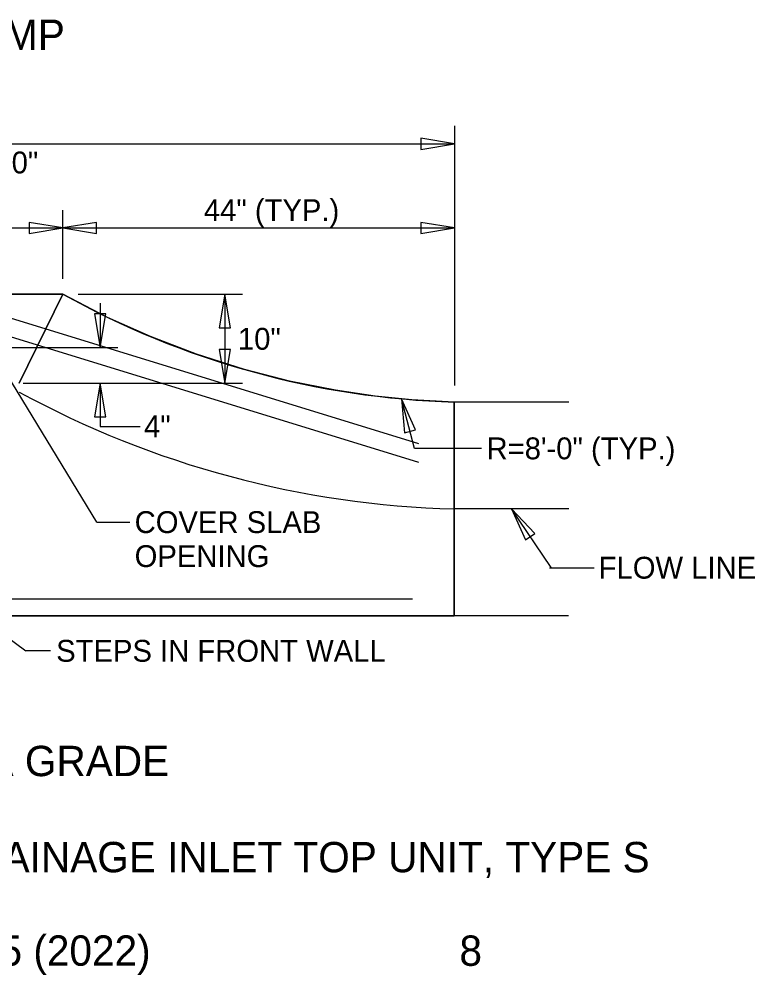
# Model space of a CAD drawing. Extents: x 1.6 to 16.8, y 0.6 to 10.3.
# Drawn here: x 7.963 to 10.994, y 0.575 to 4.512 of the extents above; entities that cross this region are included whole.
import ezdxf

# ---------------------------------------------------------------- set-up
doc = ezdxf.new("R2010")
doc.units = 0
for name, color, linetype in [('SD_P_Dimension Lines', 7, 'Continuous'), ('SD_P_Dimension Text', 7, 'Continuous'), ('SD_P_Prop Hidden Lines', 7, 'Continuous'), ('SD_P_Shading', 7, 'Continuous'), ('SD_P_Subtitles', 7, 'Continuous'), ('SD_X_Exist Hidden Lines', 7, 'Continuous'), ('SH_P_Sheet Border', 7, 'Continuous')]:
    doc.layers.add(name, color=color, linetype=linetype)

msp = doc.modelspace()

# ---------------------------------------------------------------- linework, layer by layer
at = {"layer": 'SD_P_Dimension Lines'}
for p, q in [((9.7566, 4.0714), (9.7566, 3.0026)), ((9.7566, 3.9981), (9.618, 4.0212)), ((9.618, 4.0212), (9.618, 3.975)), ((3.383, 3.9981), (9.7566, 3.9981)), ((9.618, 3.975), (9.7566, 3.9981)), ((8.1428, 3.4424), (8.1428, 3.7248)), ((8.1428, 3.6514), (8.0042, 3.6745)), ((8.0042, 3.6745), (8.0042, 3.6283)), ((8.2813, 3.6745), (8.1428, 3.6514)), ((8.2813, 3.6283), (8.2813, 3.6745)), ((9.7566, 3.6514), (9.618, 3.6745)), ((9.618, 3.6745), (9.618, 3.6283)), ((4.9968, 3.6514), (8.1428, 3.6514)), ((8.0042, 3.6283), (8.1428, 3.6514)), ((8.1428, 3.6514), (9.7566, 3.6514)), ((8.1428, 3.6514), (8.2813, 3.6283)), ((9.618, 3.6283), (9.7566, 3.6514)), ((8.2063, 3.379), (8.884, 3.379)), ((8.8107, 3.379), (8.7876, 3.2405)), ((8.8107, 3.379), (8.8107, 3.0123)), ((8.8338, 3.2405), (8.8107, 3.379)), ((8.2967, 3.3421), (8.2967, 3.159)), ((8.3198, 3.2975), (8.2736, 3.2975)), ((8.2736, 3.2975), (8.2967, 3.159)), ((8.2967, 3.159), (8.3198, 3.2975)), ((8.7876, 3.2405), (8.8338, 3.2405)), ((8.2835, 2.4396), (7.8448, 3.159)), ((7.9013, 3.159), (8.3701, 3.159)), ((8.8338, 3.1508), (8.7876, 3.1508)), ((8.7876, 3.1508), (8.8107, 3.0123)), ((8.8107, 3.0123), (8.8338, 3.1508)), ((7.9804, 3.0123), (8.884, 3.0123)), ((8.2967, 3.0123), (8.2736, 2.8737)), ((8.2967, 3.0123), (8.2967, 2.8338)), ((8.3198, 2.8737), (8.2967, 3.0123)), ((9.5381, 2.9474), (9.5514, 2.8076)), ((9.596, 2.8195), (9.5381, 2.9474)), ((9.5924, 2.7435), (9.5382, 2.9474)), ((8.2736, 2.8737), (8.3198, 2.8737)), ((8.2967, 2.8338), (8.4616, 2.8338)), ((9.5514, 2.8076), (9.596, 2.8195)), ((9.8684, 2.7435), (9.5924, 2.7435)), ((10.1547, 2.2521), (9.9916, 2.4942)), ((9.9916, 2.4942), (10.0498, 2.3664)), ((10.0881, 2.3922), (9.9916, 2.4942)), ((8.2835, 2.4396), (8.419, 2.4396)), ((10.0498, 2.3664), (10.0881, 2.3922)), ((10.1487, 2.2519), (10.3324, 2.2519)), ((7.6185, 2.1858), (7.9904, 1.9095)), ((8.0924, 1.9095), (7.9904, 1.9095))]:
    msp.add_line(p, q, dxfattribs=at)
at = {"layer": 'SD_P_Prop Hidden Lines'}
for p, q in [((10.2278, 2.4942), (9.7553, 2.4942)), ((3.5707, 2.1239), (9.5833, 2.1239))]:
    msp.add_line(p, q, dxfattribs=at)
msp.add_arc((9.8583, 6.4539), 3.9611, 241.4178, 268.511, dxfattribs=at)
at = {"layer": 'SD_P_Shading'}
for points in [[(3.383, 2.0541), (9.7553, 2.0541), (9.7553, 2.9343), (9.7553, 2.9343), (9.5806, 2.9438), (9.4293, 2.9591), (9.2659, 2.983), (9.0773, 3.0205), (8.8923, 3.0679), (8.6933, 3.1312), (8.5042, 3.2036), (8.3279, 3.2828), (8.1428, 3.379), (7.9632, 3.0123)], [(7.9632, 3.0123), (8.1428, 3.379), (6.8307, 3.379)]]:
    msp.add_lwpolyline(points, dxfattribs=at)
at = {"layer": 'SD_X_Exist Hidden Lines'}
for p, q in [((9.6098, 2.7616), (7.8448, 3.3057)), ((9.6098, 2.6848), (7.8337, 3.2323))]:
    msp.add_line(p, q, dxfattribs=at)
at = {"layer": 'SH_P_Sheet Border'}
for p, q in [((4.9968, 3.379), (8.1428, 3.379)), ((9.7553, 2.9343), (9.7553, 2.0541)), ((10.2278, 2.9343), (9.7566, 2.9343)), ((10.2266, 2.0541), (6.5651, 2.0541))]:
    msp.add_line(p, q, dxfattribs=at)
msp.add_arc((9.8583, 6.4539), 3.521, 240.8421, 268.3448, dxfattribs=at)
msp.add_arc((9.8583, 6.4539), 3.521, 240.8421, 268.3448, dxfattribs=at)

# ---------------------------------------------------------------- texts
at = {"layer": 'SD_P_Dimension Text'}
for s, height, p in [('OUTSIDE OF DRAINAGE INLET BOX +3\'-0"', 0.09, (5.639, 3.8761)), ('44" (TYP.)', 0.09, (8.7243, 3.6798)), ('10"', 0.09, (8.8646, 3.1498)), ('4"', 0.09, (8.4778, 2.7896)), ('R=8\'-0" (TYP.)', 0.09, (9.8887, 2.6985)), ('COVER SLAB', 0.09, (8.4391, 2.3946)), ('OPENING', 0.09, (8.4391, 2.2546)), ('FLOW LINE', 0.09, (10.3506, 2.2069)), ('STEPS IN FRONT WALL', 0.09, (8.1158, 1.8645)), ('D-5 (2022)', 0.125, (7.706, 0.6123)), ('8', 0.125, (9.777, 0.6119))]:
    msp.add_text(s, height=height, dxfattribs=at).set_placement(p)
at = {"layer": 'SD_P_Subtitles'}
for s, p in [('DOUBLE GRATE SETUP IN SUMP', (5.4952, 4.3848)), ('DOUBLE GRATE SETUP ALONG A GRADE', (5.2376, 1.3933)), ('DRAINAGE INLET TOP UNIT, TYPE S', (7.6536, 0.9973))]:
    msp.add_text(s, height=0.125, dxfattribs=at).set_placement(p)

doc.saveas('drawing.dxf')
